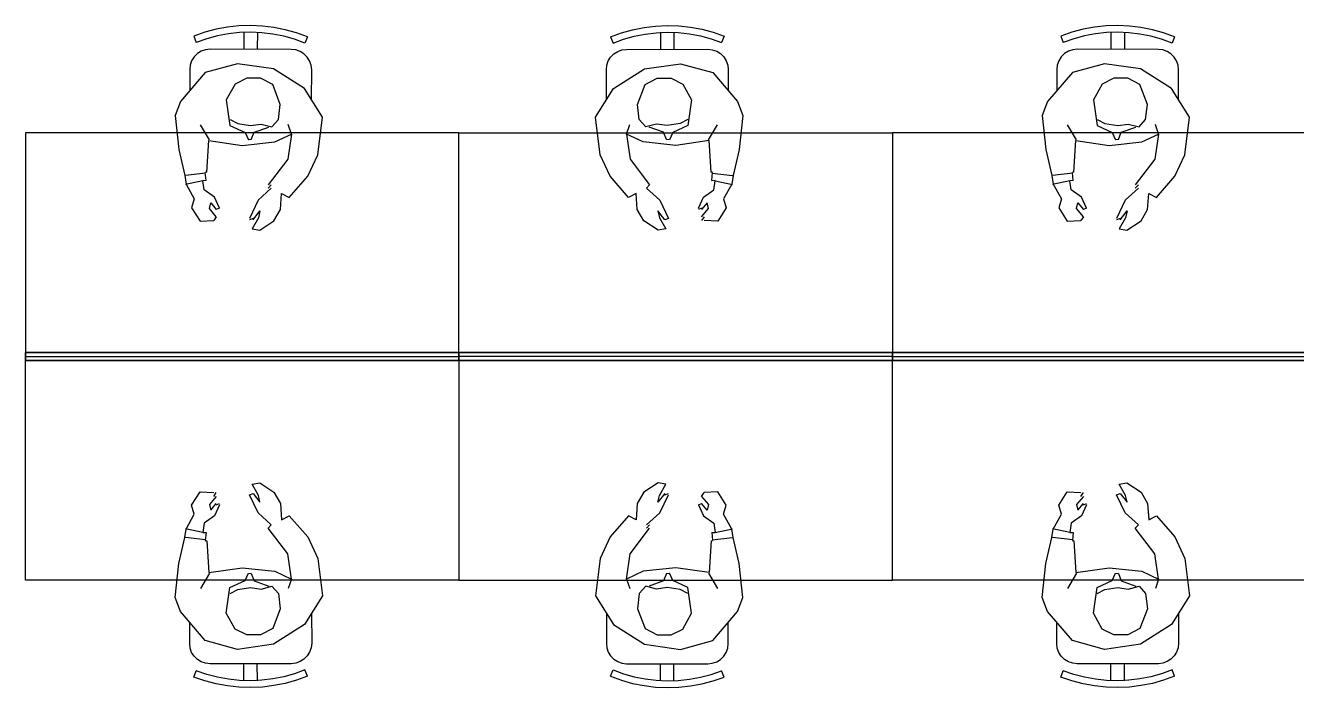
# Model space of a CAD drawing. Extents: x 0 to 23.4, y 0 to 16.5.
# Drawn here: x 13.832 to 15.063, y 9.457 to 10.098 of the extents above; entities that cross this region are included whole.
import ezdxf

# ---------------------------------------------------------------- set-up
doc = ezdxf.new("R2010")
doc.units = 0
doc.layers.get('0').update_dxf_attribs({"linetype": 'CONTINUOUS'})

msp = doc.modelspace()

# ---------------------------------------------------------------- linework, layer by layer
at = {"color": 0}
for points in [[(14.1051, 10.0869), (14.0944, 10.0907), (14.0836, 10.0938), (14.0725, 10.096), (14.0614, 10.0973), (14.0501, 10.0979), (14.0387, 10.0975), (14.0275, 10.0963), (14.0165, 10.0942), (14.0056, 10.0914), (13.9949, 10.0876)], [(14.3986, 10.0869), (14.4092, 10.0907), (14.42, 10.0938), (14.4311, 10.096), (14.4422, 10.0973), (14.4536, 10.0979), (14.4649, 10.0975), (14.4761, 10.0963), (14.4871, 10.0942), (14.4981, 10.0914), (14.5088, 10.0876)], [(14.945, 10.0869), (14.9343, 10.0907), (14.9235, 10.0938), (14.9124, 10.096), (14.9013, 10.0973), (14.8899, 10.0979), (14.8786, 10.0975), (14.8674, 10.0963), (14.8564, 10.0942), (14.8454, 10.0914), (14.8347, 10.0876)], [(13.9949, 10.0876), (13.9974, 10.0815)], [(14.1026, 10.0808), (14.0925, 10.0845), (14.0821, 10.0874), (14.0715, 10.0895), (14.0608, 10.0908), (14.0501, 10.0913), (14.0393, 10.091), (14.0286, 10.0898), (14.0179, 10.0878), (14.0075, 10.0851), (13.9974, 10.0815)], [(14.0435, 10.0913), (14.0435, 10.0748)], [(14.0567, 10.0913), (14.0565, 10.0748)], [(14.1051, 10.0869), (14.1026, 10.0808)], [(14.3986, 10.0869), (14.4011, 10.0808)], [(14.4011, 10.0808), (14.4111, 10.0845), (14.4215, 10.0874), (14.4321, 10.0895), (14.4428, 10.0908), (14.4536, 10.0913), (14.4643, 10.091), (14.475, 10.0898), (14.4857, 10.0878), (14.4961, 10.0851), (14.5062, 10.0815)], [(14.4469, 10.0913), (14.4471, 10.0748)], [(14.4601, 10.0913), (14.4601, 10.0748)], [(14.5088, 10.0876), (14.5062, 10.0815)], [(14.8347, 10.0876), (14.8372, 10.0815)], [(14.9425, 10.0808), (14.9324, 10.0845), (14.9219, 10.0874), (14.9114, 10.0895), (14.9007, 10.0908), (14.8899, 10.0913), (14.8792, 10.091), (14.8685, 10.0898), (14.8578, 10.0878), (14.8474, 10.0851), (14.8372, 10.0815)], [(14.8833, 10.0913), (14.8833, 10.0748)], [(14.8965, 10.0913), (14.8964, 10.0748)], [(14.945, 10.0869), (14.9425, 10.0808)], [(14.0107, 10.0749), (14.0064, 10.0744), (14.0022, 10.0729), (13.9985, 10.0706), (13.9953, 10.0675), (13.9929, 10.0638), (13.9915, 10.0596), (13.991, 10.0552)], [(14.0894, 10.0747), (14.0107, 10.0749)], [(14.1092, 10.055), (14.1086, 10.0593), (14.1071, 10.0635), (14.1049, 10.0673), (14.1017, 10.0704), (14.0979, 10.0727), (14.0939, 10.0742), (14.0894, 10.0747)], [(14.3946, 10.055), (14.395, 10.0593), (14.3965, 10.0635), (14.3987, 10.0673), (14.4019, 10.0704), (14.4057, 10.0727), (14.4097, 10.0742), (14.4142, 10.0747)], [(14.4142, 10.0747), (14.4929, 10.0749)], [(14.4929, 10.0749), (14.4972, 10.0744), (14.5015, 10.0729), (14.5053, 10.0706), (14.5083, 10.0675), (14.5107, 10.0638), (14.5122, 10.0596), (14.5126, 10.0552)], [(14.8506, 10.0749), (14.8463, 10.0744), (14.8421, 10.0729), (14.8383, 10.0706), (14.8351, 10.0675), (14.8328, 10.0638), (14.8314, 10.0596), (14.8308, 10.0552)], [(14.9293, 10.0747), (14.8506, 10.0749)], [(14.9489, 10.055), (14.9485, 10.0593), (14.9469, 10.0635), (14.9447, 10.0673), (14.9415, 10.0704), (14.9378, 10.0727), (14.9337, 10.0742), (14.9293, 10.0747)], [(14.0372, 10.0609), (14.006, 10.0522)], [(14.0722, 10.056), (14.0372, 10.0609)], [(14.4314, 10.056), (14.4664, 10.0609)], [(14.4664, 10.0609), (14.4976, 10.0522)], [(14.8771, 10.0609), (14.846, 10.0522)], [(14.9121, 10.056), (14.8771, 10.0609)], [(14.006, 10.0522), (13.9821, 10.0243)], [(13.991, 10.0552), (13.991, 10.0346)], [(14.1022, 10.0369), (14.0722, 10.056)], [(14.109, 10.026), (14.1092, 10.055)], [(14.3946, 10.026), (14.3946, 10.055)], [(14.4014, 10.0369), (14.4314, 10.056)], [(14.4976, 10.0522), (14.5215, 10.0243)], [(14.5126, 10.0552), (14.5126, 10.0346)], [(14.846, 10.0522), (14.8219, 10.0243)], [(14.8308, 10.0552), (14.8308, 10.0346)], [(14.9421, 10.0369), (14.9121, 10.056)], [(14.9489, 10.026), (14.9489, 10.055)], [(14.0349, 10.0412), (14.0265, 10.0258)], [(14.0463, 10.0469), (14.0349, 10.0412)], [(14.0597, 10.0469), (14.0463, 10.0469)], [(14.0715, 10.0406), (14.0597, 10.0469)], [(14.0787, 10.0215), (14.0715, 10.0406)], [(14.1196, 10.009), (14.1022, 10.0369)], [(14.384, 10.009), (14.4014, 10.0369)], [(14.4249, 10.0215), (14.4321, 10.0406)], [(14.4321, 10.0406), (14.4439, 10.0469)], [(14.4439, 10.0469), (14.4574, 10.0469)], [(14.4574, 10.0469), (14.4688, 10.0412)], [(14.4688, 10.0412), (14.4772, 10.0258)], [(14.8747, 10.0412), (14.8664, 10.0258)], [(14.8861, 10.0469), (14.8747, 10.0412)], [(14.8996, 10.0469), (14.8861, 10.0469)], [(14.9114, 10.0406), (14.8996, 10.0469)], [(14.9186, 10.0215), (14.9114, 10.0406)], [(14.9594, 10.009), (14.9421, 10.0369)], [(13.9821, 10.0243), (13.9768, 10.0106)], [(14.0265, 10.0258), (14.03, 10.0009)], [(14.4772, 10.0258), (14.4736, 10.0009)], [(14.5215, 10.0243), (14.5268, 10.0106)], [(14.8219, 10.0243), (14.8167, 10.0106)], [(14.8664, 10.0258), (14.8699, 10.0009)], [(13.9768, 10.0106), (13.9804, 9.97797)], [(14.0771, 10.0069), (14.0787, 10.0215)], [(14.4265, 10.0069), (14.4249, 10.0215)], [(14.5268, 10.0106), (14.5232, 9.97797)], [(14.8167, 10.0106), (14.8203, 9.97797)], [(14.9169, 10.0069), (14.9186, 10.0215)], [(14.0101, 9.98703), (14.0014, 10.0018)], [(14.03, 10.0009), (14.0447, 9.99414)], [(14.0301, 10.0069), (14.0376, 10.0029)], [(14.0376, 10.0029), (14.05, 10.0011)], [(14.05, 10.0011), (14.0603, 10.0024)], [(14.0535, 9.99451), (14.0676, 9.99957)], [(14.0603, 10.0024), (14.0707, 9.99978)], [(14.0707, 9.99978), (14.0771, 10.0069)], [(14.0896, 9.99283), (14.0865, 10.0021)], [(14.115, 9.97282), (14.1196, 10.009)], [(14.3886, 9.97282), (14.384, 10.009)], [(14.414, 9.99283), (14.4172, 10.0021)], [(14.4329, 9.99978), (14.4265, 10.0069)], [(14.4433, 10.0024), (14.4329, 9.99978)], [(14.4501, 9.99451), (14.436, 9.99957)], [(14.4536, 10.0011), (14.4433, 10.0024)], [(14.466, 10.0029), (14.4536, 10.0011)], [(14.4736, 10.0009), (14.4589, 9.99414)], [(14.4735, 10.0069), (14.466, 10.0029)], [(14.4935, 9.98703), (14.5022, 10.0018)], [(14.85, 9.98703), (14.8412, 10.0018)], [(14.8699, 10.0009), (14.8846, 9.99414)], [(14.87, 10.0069), (14.8775, 10.0029)], [(14.8775, 10.0029), (14.8899, 10.0011)], [(14.8899, 10.0011), (14.9001, 10.0024)], [(14.8933, 9.99451), (14.9075, 9.99957)], [(14.9001, 10.0024), (14.9106, 9.99978)], [(14.9106, 9.99978), (14.9169, 10.0069)], [(14.9294, 9.99283), (14.9264, 10.0021)], [(14.9549, 9.97282), (14.9594, 10.009)], [(14.2518, 9.99397), (13.8319, 9.99397)], [(13.8319, 9.99397), (13.8319, 9.77746)], [(14.0076, 9.95574), (14.0094, 9.98665)], [(14.0094, 9.98665), (14.0418, 9.98182)], [(14.0447, 9.99414), (14.0479, 9.98708)], [(14.0507, 9.98747), (14.0479, 9.98708)], [(14.0507, 9.98747), (14.0535, 9.99451)], [(14.0735, 9.98514), (14.0896, 9.99283)], [(14.0896, 9.99283), (14.0861, 9.96843)], [(14.2518, 9.99397), (14.6718, 9.99397)], [(14.2518, 9.77746), (14.2518, 9.99397)], [(14.2518, 9.77746), (14.2518, 9.99397)], [(14.414, 9.99283), (14.4176, 9.96843)], [(14.4303, 9.98514), (14.414, 9.99283)], [(14.4529, 9.98747), (14.4501, 9.99451)], [(14.4557, 9.98747), (14.4529, 9.98708)], [(14.4589, 9.99414), (14.4557, 9.98708)], [(14.4942, 9.98665), (14.4618, 9.98182)], [(14.496, 9.95574), (14.4942, 9.98665)], [(14.6718, 9.99397), (14.6718, 9.77746)], [(15.0917, 9.99397), (14.6718, 9.99397)], [(14.6718, 9.99397), (14.6718, 9.77746)], [(14.8475, 9.95574), (14.8493, 9.98665)], [(14.8493, 9.98665), (14.8817, 9.98182)], [(14.8846, 9.99414), (14.8878, 9.98708)], [(14.8907, 9.98747), (14.8878, 9.98708)], [(14.8907, 9.98747), (14.8933, 9.99451)], [(14.9132, 9.98514), (14.9294, 9.99283)], [(14.9294, 9.99283), (14.9258, 9.96843)], [(13.9804, 9.97797), (13.9863, 9.95275)], [(14.0418, 9.98182), (14.0735, 9.98514)], [(14.4618, 9.98182), (14.4303, 9.98514)], [(14.5232, 9.97797), (14.5174, 9.95275)], [(14.8203, 9.97797), (14.8261, 9.95275)], [(14.8817, 9.98182), (14.9132, 9.98514)], [(14.0861, 9.96843), (14.0669, 9.94362)], [(14.1053, 9.95199), (14.115, 9.97282)], [(14.3983, 9.95199), (14.3886, 9.97282)], [(14.4176, 9.96843), (14.4365, 9.94362)], [(14.9258, 9.96843), (14.9069, 9.94362)], [(14.9451, 9.95199), (14.9549, 9.97282)], [(13.9863, 9.95275), (13.9876, 9.94444)], [(14.0064, 9.95497), (13.9868, 9.95258)], [(14.0076, 9.95574), (14.0061, 9.95557)], [(14.0069, 9.94797), (14.0061, 9.95557)], [(14.0875, 9.93147), (14.1053, 9.95199)], [(14.4161, 9.93147), (14.3983, 9.95199)], [(14.4975, 9.95574), (14.496, 9.95557)], [(14.4967, 9.94797), (14.4975, 9.95557)], [(14.4972, 9.95497), (14.5168, 9.95258)], [(14.5174, 9.95275), (14.5161, 9.94444)], [(14.8261, 9.95275), (14.8274, 9.94444)], [(14.8463, 9.95497), (14.8267, 9.95258)], [(14.8475, 9.95574), (14.846, 9.95557)], [(14.8468, 9.94797), (14.846, 9.95557)], [(14.9275, 9.93147), (14.9451, 9.95199)], [(14.0038, 9.94764), (13.9869, 9.94407)], [(13.9876, 9.94444), (13.9953, 9.92996)], [(14.0069, 9.94797), (14.0038, 9.94764)], [(14.0049, 9.93892), (14.0038, 9.94764)], [(14.0149, 9.93181), (14.0049, 9.93892)], [(14.07, 9.94032), (14.0572, 9.92893)], [(14.07, 9.94362), (14.0669, 9.94032)], [(14.4365, 9.94362), (14.4336, 9.94032)], [(14.4336, 9.94032), (14.4464, 9.92893)], [(14.4887, 9.93181), (14.4988, 9.93892)], [(14.5, 9.94797), (14.4967, 9.94764)], [(14.4988, 9.93892), (14.5, 9.94764)], [(14.5, 9.94764), (14.5167, 9.94407)], [(14.5161, 9.94444), (14.5082, 9.92996)], [(14.8435, 9.94764), (14.8268, 9.94407)], [(14.8274, 9.94444), (14.8353, 9.92996)], [(14.8468, 9.94797), (14.8435, 9.94764)], [(14.8447, 9.93892), (14.8435, 9.94764)], [(14.8547, 9.93181), (14.8447, 9.93892)], [(14.9099, 9.94032), (14.8971, 9.92893)], [(14.9099, 9.94362), (14.9069, 9.94032)], [(13.9953, 9.92996), (13.9929, 9.9215)], [(14.0101, 9.92068), (14.0115, 9.92622)], [(14.0115, 9.92622), (14.0168, 9.91965)], [(14.0199, 9.92111), (14.0149, 9.93181)], [(14.0572, 9.92893), (14.0489, 9.91118)], [(14.079, 9.91965), (14.08, 9.93533)], [(14.08, 9.93533), (14.0875, 9.93147)], [(14.4236, 9.93533), (14.4161, 9.93147)], [(14.4246, 9.91965), (14.4236, 9.93533)], [(14.4464, 9.92893), (14.4547, 9.91118)], [(14.4837, 9.92111), (14.4887, 9.93181)], [(14.4921, 9.92622), (14.4868, 9.91965)], [(14.4935, 9.92068), (14.4921, 9.92622)], [(14.5082, 9.92996), (14.5107, 9.9215)], [(14.8353, 9.92996), (14.8328, 9.9215)], [(14.85, 9.92068), (14.8514, 9.92622)], [(14.8514, 9.92622), (14.8567, 9.91965)], [(14.8597, 9.92111), (14.8547, 9.93181)], [(14.8971, 9.92893), (14.8887, 9.91118)], [(14.9189, 9.91965), (14.9199, 9.93533)], [(14.9199, 9.93533), (14.9275, 9.93147)], [(13.9929, 9.9215), (14.001, 9.90847)], [(14.0168, 9.91276), (14.0101, 9.92068)], [(14.0168, 9.91276), (14.0144, 9.90907)], [(14.0199, 9.92111), (14.0168, 9.91965)], [(14.0575, 9.91183), (14.0514, 9.9011)], [(14.0524, 9.90989), (14.059, 9.91846)], [(14.059, 9.91846), (14.0575, 9.91183)], [(14.0726, 9.90886), (14.079, 9.91965)], [(14.431, 9.90886), (14.4246, 9.91965)], [(14.4446, 9.91846), (14.4461, 9.91183)], [(14.4512, 9.90989), (14.4446, 9.91846)], [(14.4461, 9.91183), (14.4522, 9.9011)], [(14.4868, 9.92111), (14.4837, 9.91965)], [(14.4868, 9.91276), (14.4935, 9.92068)], [(14.4892, 9.91276), (14.4868, 9.90907)], [(14.5107, 9.9215), (14.5026, 9.90847)], [(14.8328, 9.9215), (14.8408, 9.90847)], [(14.8567, 9.91276), (14.85, 9.92068)], [(14.8567, 9.91276), (14.8543, 9.90907)], [(14.8597, 9.92111), (14.8567, 9.91965)], [(14.8974, 9.91183), (14.8913, 9.9011)], [(14.8922, 9.90989), (14.8989, 9.91846)], [(14.8989, 9.91846), (14.8974, 9.91183)], [(14.9125, 9.90886), (14.9189, 9.91965)], [(14.001, 9.90847), (14.0144, 9.90907)], [(14.0524, 9.91118), (14.0489, 9.90989)], [(14.0514, 9.9011), (14.0589, 9.8999)], [(14.0589, 9.8999), (14.0726, 9.90886)], [(14.4447, 9.8999), (14.431, 9.90886)], [(14.4522, 9.9011), (14.4447, 9.8999)], [(14.4547, 9.91118), (14.4512, 9.90989)], [(14.5026, 9.90847), (14.4892, 9.90907)], [(14.8408, 9.90847), (14.8543, 9.90907)], [(14.8922, 9.91118), (14.8887, 9.90989)], [(14.8913, 9.9011), (14.8987, 9.8999)], [(14.8987, 9.8999), (14.9125, 9.90886)], [(13.8319, 9.56093), (13.8319, 9.77746)], [(13.8319, 9.77746), (14.2518, 9.77746)], [(13.8319, 9.77746), (14.2518, 9.77746)], [(14.2518, 9.78142), (14.2518, 9.77746)], [(14.2518, 9.78142), (14.2518, 9.77746)], [(14.6718, 9.77746), (14.2518, 9.77746)], [(14.2518, 9.77746), (14.2518, 9.56093)], [(14.2518, 9.77354), (14.2518, 9.77746)], [(14.2518, 9.77746), (14.2518, 9.56093)], [(14.2518, 9.77354), (14.2518, 9.77746)], [(14.6718, 9.77746), (14.2518, 9.77746)], [(14.6718, 9.56093), (14.6718, 9.77746)], [(14.6718, 9.56093), (14.6718, 9.77746)], [(14.6718, 9.77746), (15.0917, 9.77746)], [(14.6718, 9.77746), (15.0917, 9.77746)], [(14.0514, 9.65386), (14.0589, 9.65506)], [(14.0575, 9.64307), (14.0514, 9.65386)], [(14.0589, 9.65506), (14.0726, 9.64606)], [(14.4447, 9.65506), (14.431, 9.64606)], [(14.4522, 9.65386), (14.4447, 9.65506)], [(14.4461, 9.64307), (14.4522, 9.65386)], [(14.8913, 9.65386), (14.8987, 9.65506)], [(14.8974, 9.64307), (14.8913, 9.65386)], [(14.8987, 9.65506), (14.9125, 9.64606)], [(13.9929, 9.63346), (14.001, 9.64649)], [(14.001, 9.64649), (14.0144, 9.64583)], [(14.0168, 9.64214), (14.0101, 9.63428)], [(14.0144, 9.64214), (14.0168, 9.64583)], [(14.0489, 9.64372), (14.0524, 9.64501)], [(14.0572, 9.62603), (14.0489, 9.64372)], [(14.0524, 9.64501), (14.059, 9.63644)], [(14.059, 9.63644), (14.0575, 9.64307)], [(14.0726, 9.64606), (14.079, 9.63525)], [(14.431, 9.64606), (14.4246, 9.63525)], [(14.4512, 9.64501), (14.4446, 9.63644)], [(14.4446, 9.63644), (14.4461, 9.64307)], [(14.4464, 9.62603), (14.4547, 9.64372)], [(14.4512, 9.64372), (14.4547, 9.64501)], [(14.4868, 9.64214), (14.4892, 9.64583)], [(14.4868, 9.64214), (14.4935, 9.63428)], [(14.5026, 9.64649), (14.4892, 9.64583)], [(14.5107, 9.63346), (14.5026, 9.64649)], [(14.8328, 9.63346), (14.8408, 9.64649)], [(14.8408, 9.64649), (14.8543, 9.64583)], [(14.8567, 9.64214), (14.85, 9.63428)], [(14.8543, 9.64214), (14.8567, 9.64583)], [(14.8887, 9.64372), (14.8922, 9.64501)], [(14.8971, 9.62603), (14.8887, 9.64372)], [(14.8922, 9.64501), (14.8989, 9.63644)], [(14.8989, 9.63644), (14.8974, 9.64307)], [(14.9125, 9.64606), (14.9189, 9.63525)], [(13.9953, 9.625), (13.9929, 9.63346)], [(14.0101, 9.63428), (14.0115, 9.62869)], [(14.0115, 9.62869), (14.0168, 9.63525)], [(14.0199, 9.63385), (14.0149, 9.62315)], [(14.0168, 9.63385), (14.0199, 9.63525)], [(14.079, 9.63525), (14.08, 9.61957)], [(14.4246, 9.63525), (14.4236, 9.61957)], [(14.4837, 9.63385), (14.4868, 9.63525)], [(14.4837, 9.63385), (14.4887, 9.62315)], [(14.4921, 9.62869), (14.4868, 9.63525)], [(14.4935, 9.63428), (14.4921, 9.62869)], [(14.5082, 9.625), (14.5107, 9.63346)], [(14.8353, 9.625), (14.8328, 9.63346)], [(14.85, 9.63428), (14.8514, 9.62869)], [(14.8514, 9.62869), (14.8567, 9.63525)], [(14.8597, 9.63385), (14.8547, 9.62315)], [(14.8567, 9.63385), (14.8597, 9.63525)], [(14.9189, 9.63525), (14.9199, 9.61957)], [(13.9876, 9.61046), (13.9953, 9.625)], [(14.0149, 9.62315), (14.0049, 9.61604)], [(14.07, 9.61464), (14.0572, 9.62603)], [(14.08, 9.61957), (14.0875, 9.62343)], [(14.0875, 9.62343), (14.1053, 9.60297)], [(14.4161, 9.62343), (14.3983, 9.60297)], [(14.4236, 9.61957), (14.4161, 9.62343)], [(14.4336, 9.61464), (14.4464, 9.62603)], [(14.4887, 9.62315), (14.4988, 9.61604)], [(14.5161, 9.61046), (14.5082, 9.625)], [(14.8274, 9.61046), (14.8353, 9.625)], [(14.8547, 9.62315), (14.8447, 9.61604)], [(14.9099, 9.61464), (14.8971, 9.62603)], [(14.9199, 9.61957), (14.9275, 9.62343)], [(14.9275, 9.62343), (14.9451, 9.60297)], [(13.9863, 9.60221), (13.9876, 9.61046)], [(14.0038, 9.60726), (13.9869, 9.61083)], [(14.0049, 9.61604), (14.0038, 9.60726)], [(14.0038, 9.60699), (14.0069, 9.60726)], [(14.0069, 9.60699), (14.0061, 9.59933)], [(14.0669, 9.61128), (14.07, 9.61464)], [(14.0861, 9.58649), (14.0669, 9.61128)], [(14.4176, 9.58649), (14.4365, 9.61128)], [(14.4336, 9.61128), (14.4365, 9.61464)], [(14.4967, 9.60699), (14.5, 9.60726)], [(14.4967, 9.60699), (14.4975, 9.59933)], [(14.4988, 9.61604), (14.5, 9.60726)], [(14.5, 9.60726), (14.5167, 9.61083)], [(14.5174, 9.60221), (14.5161, 9.61046)], [(14.8261, 9.60221), (14.8274, 9.61046)], [(14.8435, 9.60726), (14.8268, 9.61083)], [(14.8447, 9.61604), (14.8435, 9.60726)], [(14.8435, 9.60699), (14.8468, 9.60726)], [(14.8468, 9.60699), (14.846, 9.59933)], [(14.9069, 9.61128), (14.9099, 9.61464)], [(14.9258, 9.58649), (14.9069, 9.61128)], [(13.9804, 9.57699), (13.9863, 9.60221)], [(14.0064, 9.59993), (13.9868, 9.60232)], [(14.0061, 9.59918), (14.0076, 9.59933)], [(14.0076, 9.59918), (14.0094, 9.56831)], [(14.1053, 9.60297), (14.115, 9.58208)], [(14.3983, 9.60297), (14.3886, 9.58208)], [(14.496, 9.59918), (14.4942, 9.56831)], [(14.496, 9.59918), (14.4975, 9.59933)], [(14.4972, 9.59993), (14.5168, 9.60232)], [(14.5232, 9.57699), (14.5174, 9.60221)], [(14.8203, 9.57699), (14.8261, 9.60221)], [(14.8463, 9.59993), (14.8267, 9.60232)], [(14.846, 9.59918), (14.8475, 9.59933)], [(14.8475, 9.59918), (14.8493, 9.56831)], [(14.9451, 9.60297), (14.9549, 9.58208)], [(14.0896, 9.56207), (14.0861, 9.58649)], [(14.115, 9.58208), (14.1196, 9.5459)], [(14.3886, 9.58208), (14.384, 9.5459)], [(14.414, 9.56207), (14.4176, 9.58649)], [(14.9294, 9.56207), (14.9258, 9.58649)], [(14.9549, 9.58208), (14.9594, 9.5459)], [(13.9768, 9.54428), (13.9804, 9.57699)], [(14.0101, 9.56788), (14.0014, 9.55306)], [(14.0094, 9.56831), (14.0418, 9.57308)], [(14.0418, 9.57308), (14.0735, 9.56976)], [(14.0447, 9.56076), (14.0479, 9.56782)], [(14.0479, 9.56743), (14.0507, 9.56782)], [(14.0507, 9.56743), (14.0535, 9.56044)], [(14.0735, 9.56976), (14.0896, 9.56207)], [(14.4303, 9.56976), (14.414, 9.56207)], [(14.4618, 9.57308), (14.4303, 9.56976)], [(14.4529, 9.56743), (14.4501, 9.56044)], [(14.4529, 9.56743), (14.4557, 9.56782)], [(14.4589, 9.56076), (14.4557, 9.56782)], [(14.4942, 9.56831), (14.4618, 9.57308)], [(14.4935, 9.56788), (14.5022, 9.55306)], [(14.5268, 9.54428), (14.5232, 9.57699)], [(14.8167, 9.54428), (14.8203, 9.57699)], [(14.85, 9.56788), (14.8412, 9.55306)], [(14.8493, 9.56831), (14.8817, 9.57308)], [(14.8817, 9.57308), (14.9132, 9.56976)], [(14.8846, 9.56076), (14.8878, 9.56782)], [(14.8878, 9.56743), (14.8907, 9.56782)], [(14.8907, 9.56743), (14.8933, 9.56044)], [(14.9132, 9.56976), (14.9294, 9.56207)], [(14.2518, 9.56093), (13.8319, 9.56093)], [(14.03, 9.55399), (14.0447, 9.56076)], [(14.0535, 9.56044), (14.0676, 9.55533)], [(14.0603, 9.55246), (14.0707, 9.55512)], [(14.0707, 9.55512), (14.0771, 9.54796)], [(14.0896, 9.56207), (14.0865, 9.55285)], [(14.2518, 9.56093), (14.6718, 9.56093)], [(14.414, 9.56207), (14.4172, 9.55285)], [(14.4329, 9.55512), (14.4265, 9.54796)], [(14.4433, 9.55246), (14.4329, 9.55512)], [(14.4501, 9.56044), (14.436, 9.55533)], [(14.4736, 9.55399), (14.4589, 9.56076)], [(15.0917, 9.56093), (14.6718, 9.56093)], [(14.8699, 9.55399), (14.8846, 9.56076)], [(14.8933, 9.56044), (14.9075, 9.55533)], [(14.9001, 9.55246), (14.9106, 9.55512)], [(14.9106, 9.55512), (14.9169, 9.54796)], [(14.9294, 9.56207), (14.9264, 9.55285)], [(13.9821, 9.53065), (13.9768, 9.54428)], [(14.0265, 9.52919), (14.03, 9.55399)], [(14.0301, 9.54807), (14.0376, 9.55203)], [(14.0376, 9.55203), (14.05, 9.55376)], [(14.05, 9.55376), (14.0603, 9.55246)], [(14.0771, 9.54796), (14.0787, 9.53342)], [(14.1196, 9.5459), (14.1022, 9.51796)], [(14.384, 9.5459), (14.4014, 9.51796)], [(14.4265, 9.54796), (14.4249, 9.53342)], [(14.4536, 9.55376), (14.4433, 9.55246)], [(14.466, 9.55203), (14.4536, 9.55376)], [(14.4735, 9.54807), (14.466, 9.55203)], [(14.4772, 9.52919), (14.4736, 9.55399)], [(14.5215, 9.53065), (14.5268, 9.54428)], [(14.8219, 9.53065), (14.8167, 9.54428)], [(14.8664, 9.52919), (14.8699, 9.55399)], [(14.87, 9.54807), (14.8775, 9.55203)], [(14.8775, 9.55203), (14.8899, 9.55376)], [(14.8899, 9.55376), (14.9001, 9.55246)], [(14.9169, 9.54796), (14.9186, 9.53342)], [(14.9594, 9.5459), (14.9421, 9.51796)], [(14.006, 9.50271), (13.9821, 9.53065)], [(14.0787, 9.53342), (14.0715, 9.51426)], [(14.4249, 9.53342), (14.4321, 9.51426)], [(14.4976, 9.50271), (14.5215, 9.53065)], [(14.846, 9.50271), (14.8219, 9.53065)], [(14.9186, 9.53342), (14.9114, 9.51426)], [(13.991, 9.49968), (13.991, 9.52029)], [(14.0349, 9.51367), (14.0265, 9.52919)], [(14.1022, 9.51796), (14.0722, 9.49892)], [(14.109, 9.52892), (14.1092, 9.49994)], [(14.3946, 9.52892), (14.3946, 9.49994)], [(14.4014, 9.51796), (14.4314, 9.49892)], [(14.4688, 9.51367), (14.4772, 9.52919)], [(14.5126, 9.49968), (14.5126, 9.52029)], [(14.8308, 9.49968), (14.8308, 9.52029)], [(14.8747, 9.51367), (14.8664, 9.52919)], [(14.9421, 9.51796), (14.9121, 9.49892)], [(14.9489, 9.52892), (14.9489, 9.49994)], [(14.0463, 9.50797), (14.0349, 9.51367)], [(14.0597, 9.50803), (14.0463, 9.50797)], [(14.0715, 9.51426), (14.0597, 9.50803)], [(14.4321, 9.51426), (14.4439, 9.50803)], [(14.4439, 9.50803), (14.4574, 9.50797)], [(14.4574, 9.50797), (14.4688, 9.51367)], [(14.8861, 9.50797), (14.8747, 9.51367)], [(14.8996, 9.50803), (14.8861, 9.50797)], [(14.9114, 9.51426), (14.8996, 9.50803)], [(14.0107, 9.48004), (14.0064, 9.48053), (14.0022, 9.48199), (13.9985, 9.48432), (13.9953, 9.48742), (13.9929, 9.49115), (13.9915, 9.49533), (13.991, 9.49968)], [(14.0372, 9.49403), (14.006, 9.50271)], [(14.0722, 9.49892), (14.0372, 9.49403)], [(14.1092, 9.49994), (14.1086, 9.49556), (14.1071, 9.49138), (14.1049, 9.48768), (14.1017, 9.48454), (14.0979, 9.48221), (14.0939, 9.48074), (14.0894, 9.48019)], [(14.3946, 9.49994), (14.395, 9.49556), (14.3965, 9.49138), (14.3987, 9.48768), (14.4019, 9.48454), (14.4057, 9.48221), (14.4097, 9.48074), (14.4142, 9.48019)], [(14.4314, 9.49892), (14.4664, 9.49403)], [(14.4664, 9.49403), (14.4976, 9.50271)], [(14.4929, 9.48004), (14.4972, 9.48053), (14.5015, 9.48199), (14.5053, 9.48432), (14.5083, 9.48742), (14.5107, 9.49115), (14.5122, 9.49533), (14.5126, 9.49968)], [(14.8506, 9.48004), (14.8463, 9.48053), (14.8421, 9.48199), (14.8383, 9.48432), (14.8351, 9.48742), (14.8328, 9.49115), (14.8314, 9.49533), (14.8308, 9.49968)], [(14.8771, 9.49403), (14.846, 9.50271)], [(14.9121, 9.49892), (14.8771, 9.49403)], [(14.9489, 9.49994), (14.9485, 9.49556), (14.9469, 9.49138), (14.9447, 9.48768), (14.9415, 9.48454), (14.9378, 9.48221), (14.9337, 9.48074), (14.9293, 9.48019)], [(13.9949, 9.46729), (13.9974, 9.47336)], [(14.1026, 9.47413), (14.0925, 9.47043), (14.0821, 9.46756), (14.0715, 9.46544), (14.0608, 9.46408), (14.0501, 9.46365), (14.0393, 9.46397), (14.0286, 9.46511), (14.0179, 9.46707), (14.0075, 9.46983), (13.9974, 9.47336)], [(14.0894, 9.48019), (14.0107, 9.48004)], [(14.0435, 9.4636), (14.0435, 9.48014)], [(14.0567, 9.46365), (14.0565, 9.48014)], [(14.1051, 9.46804), (14.1026, 9.47413)], [(14.3986, 9.46804), (14.4011, 9.47413)], [(14.4011, 9.47413), (14.4111, 9.47043), (14.4215, 9.46756), (14.4321, 9.46544), (14.4428, 9.46408), (14.4536, 9.46365), (14.4643, 9.46397), (14.475, 9.46511), (14.4857, 9.46707), (14.4961, 9.46983), (14.5062, 9.47336)], [(14.4142, 9.48019), (14.4929, 9.48004)], [(14.4469, 9.46365), (14.4471, 9.48014)], [(14.4601, 9.4636), (14.4601, 9.48014)], [(14.5088, 9.46729), (14.5062, 9.47336)], [(14.8347, 9.46729), (14.8372, 9.47336)], [(14.9425, 9.47413), (14.9324, 9.47043), (14.9219, 9.46756), (14.9114, 9.46544), (14.9007, 9.46408), (14.8899, 9.46365), (14.8792, 9.46397), (14.8685, 9.46511), (14.8578, 9.46707), (14.8474, 9.46983), (14.8372, 9.47336)], [(14.9293, 9.48019), (14.8506, 9.48004)], [(14.8833, 9.4636), (14.8833, 9.48014)], [(14.8965, 9.46365), (14.8964, 9.48014)], [(14.945, 9.46804), (14.9425, 9.47413)], [(14.1051, 9.46804), (14.0944, 9.46419), (14.0836, 9.46115), (14.0725, 9.45893), (14.0614, 9.45757), (14.0501, 9.45708), (14.0387, 9.45742), (14.0275, 9.45861), (14.0165, 9.46067), (14.0056, 9.4636), (13.9949, 9.46729)], [(14.3986, 9.46804), (14.4092, 9.46419), (14.42, 9.46115), (14.4311, 9.45893), (14.4422, 9.45757), (14.4536, 9.45708), (14.4649, 9.45742), (14.4761, 9.45861), (14.4871, 9.46067), (14.4981, 9.4636), (14.5088, 9.46729)], [(14.945, 9.46804), (14.9343, 9.46419), (14.9235, 9.46115), (14.9124, 9.45893), (14.9013, 9.45757), (14.8899, 9.45708), (14.8786, 9.45742), (14.8674, 9.45861), (14.8564, 9.46067), (14.8454, 9.4636), (14.8347, 9.46729)]]:
    msp.add_lwpolyline(points, dxfattribs=at)
for points in [[(13.8319, 9.77354), (14.2518, 9.77354), (14.2518, 9.78142), (13.8319, 9.78142), (13.8319, 9.77354)], [(13.8319, 9.78142), (14.2518, 9.78142), (14.2518, 9.77354), (13.8319, 9.77354), (13.8319, 9.78142)], [(14.6718, 9.77354), (14.2518, 9.77354), (14.2518, 9.78142), (14.6718, 9.78142), (14.6718, 9.77354)], [(14.6718, 9.78142), (14.2518, 9.78142), (14.2518, 9.77354), (14.6718, 9.77354), (14.6718, 9.78142)], [(14.6718, 9.77354), (15.0917, 9.77354), (15.0917, 9.78142), (14.6718, 9.78142), (14.6718, 9.77354)], [(14.6718, 9.78142), (15.0917, 9.78142), (15.0917, 9.77354), (14.6718, 9.77354), (14.6718, 9.78142)]]:
    msp.add_lwpolyline(points, close=True, dxfattribs=at)

doc.saveas('drawing.dxf')
